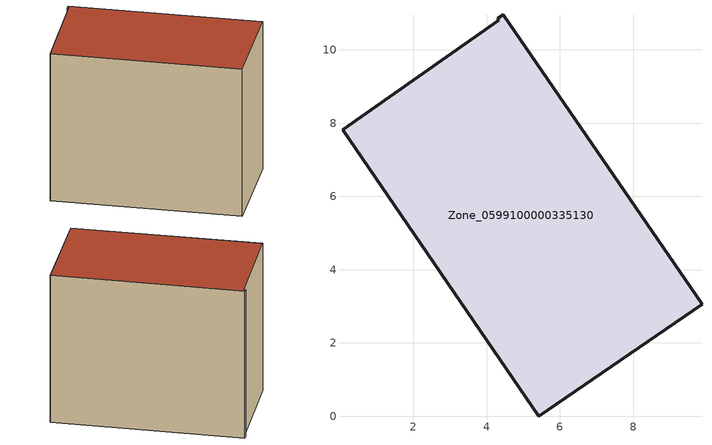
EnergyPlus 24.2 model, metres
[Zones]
Zone_0599100000335130
 floor ground (C_G): 0.07,7.82 4.33,10.81 4.31,10.86 4.45,10.96 9.88,3.05 5.42,0 z0
 wall outside (C_F): 9.88,3.05 4.45,10.96 4.31,10.86 4.33,10.81 0.07,7.82 5.42,0 9.88,3.05 z0:7.9
 roof outside (C_R): 4.33,10.81 0.07,7.82 5.42,0 9.88,3.05 4.45,10.96 4.31,10.86 z7.9
[BUILDING]
Pand.0599100000335130: North Axis=0; Terrain=City; Loads Convergence Tolerance Value=0.04; Temperature Convergence Tolerance Value=0.4; Solar Distribution=FullExterior; Maximum Number of Warmup Days=25; Minimum Number of Warmup Days=1
[Site:Location]
Rotterdam.The.Hague.AP_ZH_NLD Design_Conditions: Latitude=51.96; Longitude=4.45; Time Zone=1; Elevation=-4.5
[SITE:GROUNDTEMPERATURE:BUILDINGSURFACE]
18, 18, 18, 18, 18, 18, 18, 18, 18, 18, 18, 18
[MATERIAL] Thermal Absorptance=0.9; Solar Absorptance=0.7; Visible Absorptance=0.7
Name | Roughness | Thickness | Conductivity | Density | Specific Heat
G.TI.1975-1991 | MediumSmooth | 0.15 | 0.288461 | 540 | 1210
F.TI.1975-1991 | Rough | 0.3 | 0.230769 | 1920 | 840
R.TI.1975-1991 | MediumRough | 0.2 | 0.153846 | 1500 | 1000
[CONSTRUCTION]
C_G: G.TI.1975-1991
C_F: F.TI.1975-1991
C_R: R.TI.1975-1991
[ZONE]
Zone_0599100000335130: Type=1; Multiplier=1; Ceiling Height=Autocalculate; Volume=Autocalculate; Floor Area=autocalculate; Part of Total Floor Area=Yes
[ZONEINFILTRATION:DESIGNFLOWRATE]
Infil_Zone_0599100000335130: Zone or ZoneList or Space or SpaceList=Zone_0599100000335130; Schedule=AlwaysOn; Design Flow Rate Calculation Method=Flow/Area; Flow Rate per Floor Area=0.003; Constant Term Coefficient=1; Temperature Term Coefficient=0; Velocity Term Coefficient=0; Velocity Squared Term Coefficient=0
[HVACTEMPLATE:ZONE:IDEALLOADSAIRSYSTEM]
Zone_0599100000335130: Maximum Heating Supply Air Temperature=50; Minimum Cooling Supply Air Temperature=13; Maximum Heating Supply Air Humidity Ratio=0.0156; Minimum Cooling Supply Air Humidity Ratio=0.0077; Heating Limit=NoLimit; Cooling Limit=NoLimit; Dehumidification Control Type=ConstantSensibleHeatRatio; Cooling Sensible Heat Ratio=0.7; Dehumidification Setpoint=60; Humidification Control Type=None; Humidification Setpoint=30; Outdoor Air Method=None; Outdoor Air Flow Rate per Person=0.00944; Outdoor Air Flow Rate per Zone Floor Area=0; Outdoor Air Flow Rate per Zone=0; Demand Controlled Ventilation Type=None; Outdoor Air Economizer Type=NoEconomizer; Heat Recovery Type=None; Sensible Heat Recovery Effectiveness=0.7; Latent Heat Recovery Effectiveness=0.65
[ZONECONTROL:THERMOSTAT]
ThermostatControl_Zone_0599100000335130: Zone or ZoneList=Zone_0599100000335130; Control Type Schedule=DualSetpointControlType; Control 1=Thermostat_Zone_0599100000335130; Temperature Difference Between Cutout And Setpoint=0
[THERMOSTATSETPOINT:DUALSETPOINT]
Thermostat_Zone_0599100000335130: Heating Setpoint Temperature Schedule=HeatingSetpoint_Zone_0599100000335130; Cooling Setpoint Temperature Schedule=CoolingSetpoint_Zone_0599100000335130
[SCHEDULE:COMPACT]
HeatingSetpoint_Zone_0599100000335130: Through: 12/31, For: AllDays, Until: 24:00, 21
CoolingSetpoint_Zone_0599100000335130: Through: 12/31, For: AllDays, Until: 24:00, 24
DualSetpointControlType: Through: 12/31, For: AllDays, Until: 24:00, 4
AlwaysOn: Through: 12/31, For: AllDays, Until: 24:00, 1
